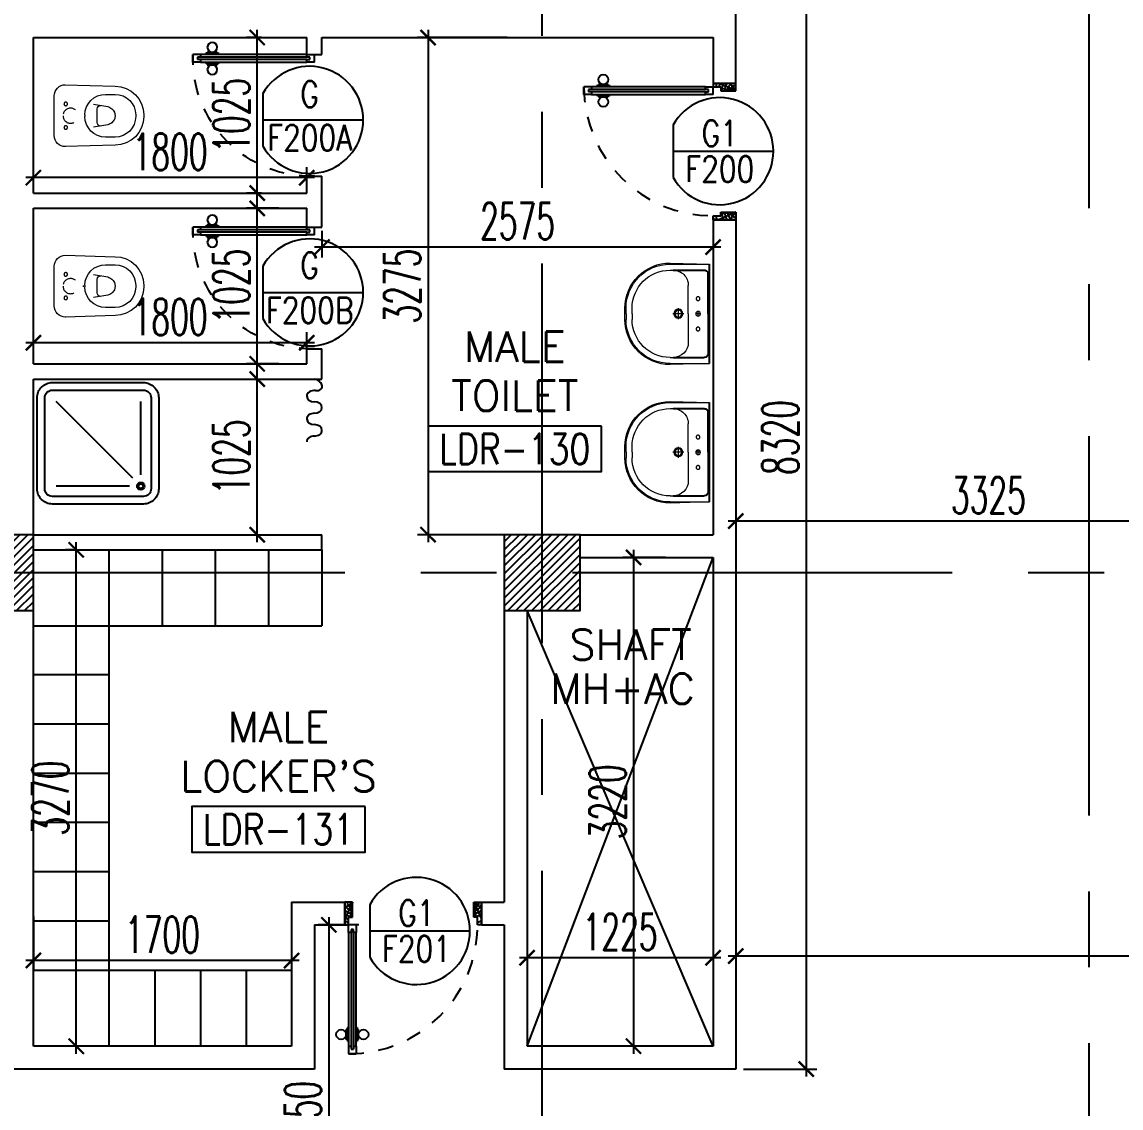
# Model space of a CAD drawing. Extents: x 275967.8 to 276060, y 57291.9 to 57371.4.
# Drawn here: x 275992.91 to 276000.15, y 57316.84 to 57323.99 of the extents above; entities that cross this region are included whole.
import ezdxf
from ezdxf.enums import TextEntityAlignment as Align

# ---------------------------------------------------------------- set-up
doc = ezdxf.new("R2010")
doc.units = 0
doc.header["$MEASUREMENT"] = 0
doc.header["$PDMODE"] = 34
for name, pattern in [('CENTERX2', [4, 2.5, -0.5, 0.5, -0.5]), ('DASHED', [0.75, 0.5, -0.25]), ('HIDDEN', [0.375, 0.25, -0.125]), ('HIDDEN2', [0.1875, 0.125, -0.0625])]:
    doc.linetypes.add(name, pattern=pattern)
doc.layers.get('0').update_dxf_attribs({"linetype": 'CONTINUOUS'})
doc.layers.get('DEFPOINTS').update_dxf_attribs({"linetype": 'CONTINUOUS'})
for name, color, linetype in [('A-TILES', 11, 'CONTINUOUS'), ('AXES', 11, 'CENTERX2'), ('COL', 5, 'CONTINUOUS'), ('CURT', 7, 'CONTINUOUS'), ('DIM', 4, 'CONTINUOUS'), ('DOOR', 7, 'CONTINUOUS'), ('DOOR-CR', 2, 'CONTINUOUS'), ('DOOR-NO', 3, 'CONTINUOUS'), ('FIX', 3, 'CONTINUOUS'), ('HAT', 8, 'CONTINUOUS'), ('Locker', 11, 'CONTINUOUS'), ('RM-BOX', 4, 'CONTINUOUS'), ('RM-NAME', 2, 'CONTINUOUS'), ('RM-NO', 2, 'CONTINUOUS'), ('SHAFT', 3, 'CONTINUOUS'), ('WALL', 2, 'CONTINUOUS')]:
    doc.layers.add(name, color=color, linetype=linetype)
doc.styles.add('ROMANS', font='ROMANS.shx', dxfattribs={"width": 0.6})
doc.dimstyles.new('STANDARD in', dxfattribs={"dimtxt": 0.24, "dimasz": 0.1, "dimexe": 0.07, "dimexo": 0.05, "dimgap": 0.05, "dimtad": 1, "dimdec": 0, "dimlfac": 1000, "dimzin": 0, "dimdsep": 46, "dimtxsty": 'ROMANS', "dimblk": 'ARCHTICK', "dimcen": 0.05, "dimdle": 0.05, "dimclrd": 4, "dimclre": 4, "dimclrt": 2, "dimadec": 0, "dimazin": 0, "dimtfac": 1, "dimtdec": 0, "dimtmove": 2, "dimatfit": 3, "dimfxl": 0, "dimtolj": 1, "dimtzin": 0, "dimarcsym": 0})

# ---------------------------------------------------------------- blocks, each defined once
blk = doc.blocks.new('RM1')
at = {"layer": 'RM-BOX'}
blk.add_lwpolyline([(569.9, -200), (-569.9, -200), (-569.9, -500), (569.9, -500)], close=True, dxfattribs=at)
at = {"layer": 'RM-NAME', "style": 'ROMANS'}
for tag, p in [('ROOMNAME1', (0, 323.8)), ('ROOMNAME2', (0, 0))]:
    blk.add_attdef(tag, text='', height=200, dxfattribs=at).set_placement(p, align=Align.MIDDLE)
at = {"layer": 'RM-NO', "style": 'ROMANS', "width": 0.8}
blk.add_attdef('ROOMNO', text='', height=200, dxfattribs=at).set_placement((0, -350), align=Align.MIDDLE)
blk = doc.blocks.new('*X78')
at = {"color": 0}
for p, q in [((42139.2, 139879.1), (42609.9, 140349.7)), ((42139.2, 139932.1), (42556.9, 140349.7)), ((42139.2, 139985.1), (42503.8, 140349.7)), ((42139.2, 140038.2), (42450.8, 140349.7)), ((42139.2, 140091.2), (42397.8, 140349.7)), ((42139.2, 140144.2), (42344.7, 140349.7)), ((42139.2, 140197.3), (42291.7, 140349.7)), ((42139.2, 140250.3), (42238.7, 140349.7)), ((42139.2, 140303.3), (42185.6, 140349.7)), ((42162.9, 139849.7), (42639.2, 140326)), ((42216, 139849.7), (42639.2, 140273)), ((42269, 139849.7), (42639.2, 140220)), ((42322, 139849.7), (42639.2, 140166.9)), ((42375.1, 139849.7), (42639.2, 140113.9)), ((42428.1, 139849.7), (42639.2, 140060.9)), ((42481.1, 139849.7), (42639.2, 140007.8)), ((42534.2, 139849.7), (42639.2, 139954.8)), ((42587.2, 139849.7), (42639.2, 139901.8))]:
    blk.add_line(p, q, dxfattribs=at)
blk = doc.blocks.new('*X77')
at = {"color": 0}
for p, q in [((38539.2, 139885.3), (39003.7, 140349.7)), ((38539.2, 139938.3), (38950.6, 140349.7)), ((38539.2, 139991.4), (38897.6, 140349.7)), ((38539.2, 140044.4), (38844.6, 140349.7)), ((38539.2, 140097.4), (38791.5, 140349.7)), ((38539.2, 140150.5), (38738.5, 140349.7)), ((38539.2, 140203.5), (38685.5, 140349.7)), ((38539.2, 140256.5), (38632.4, 140349.7)), ((38539.2, 140309.6), (38579.4, 140349.7)), ((38556.7, 139849.7), (39039.2, 140332.3)), ((38609.7, 139849.7), (39039.2, 140279.2)), ((38662.8, 139849.7), (39039.2, 140226.2)), ((38715.8, 139849.7), (39039.2, 140173.2)), ((38768.8, 139849.7), (39039.2, 140120.1)), ((38821.9, 139849.7), (39039.2, 140067.1)), ((38874.9, 139849.7), (39039.2, 140014.1)), ((38927.9, 139849.7), (39039.2, 139961)), ((38981, 139849.7), (39039.2, 139908)), ((39034, 139849.7), (39039.2, 139855))]:
    blk.add_line(p, q, dxfattribs=at)
blk = doc.blocks.new('COL50')
at = {"layer": 'COL'}
blk.add_lwpolyline([(-250, 250), (-250, -250), (250, -250), (250, 250)], close=True, dxfattribs=at)
blk = doc.blocks.new('DD1')
at = {"layer": 'DOOR-CR'}
blk.add_line((-307.6, 0), (352.8, 0), dxfattribs=at)
blk.add_lwpolyline([(-307.6, -172.9, 3.820224), (-307.6, 172.9)], format="xyb", close=True, dxfattribs=at)
at = {"layer": 'DOOR-NO', "color": 255, "style": 'ROMANS', "width": 0.8}
for tag, p in [('G', (0, 183.5)), ('000', (0, -141.4))]:
    blk.add_attdef(tag, text='', height=204, dxfattribs=at).set_placement(p, align=Align.MIDDLE)
blk = doc.blocks.new('A$C5C5B3FF0')
at = {"layer": 'CURT'}
for centre, major_axis, start_param, end_param in [((25, 356.2), (-79.1, 0), 3.926991, 4.390638), ((62.9, 365.7), (-39.1, 0), 1.419382, 3.463343), ((25, 356.2), (79.1, 0), 0.321751, 0.785398), ((49.5, 300), (49.5, 0), 1.419382, 3.141593), ((50, 300), (50, 0), 3.141593, 4.712389), ((50, 225), (-50, 0), 3.141593, 4.712389), ((50, 225), (50, 0), 4.712389, 6.283185), ((50, 150), (50, 0), 1.570796, 3.141593), ((50, 150), (50, 0), 3.141593, 4.712389), ((50, 75), (50, 0), 0, 1.570796), ((50, 75), (-50, 0), 1.570796, 3.141593), ((50, 0), (50, 0), 1.570796, 3.141593)]:
    blk.add_ellipse(centre, major_axis=major_axis, ratio=0.75, start_param=start_param, end_param=end_param, dxfattribs=at)
blk = doc.blocks.new('DOOR90')
at = {"layer": 'DOOR', "color": 0, "linetype": 'ByBlock'}
for p, q in [((-150, 0), (-150, -25)), ((-150, 0), (0, 0)), ((0, -50), (0, 0)), ((-1000, -25), (-1000, -75)), ((-1000, -75), (-1000, -25)), ((-950, -25), (-1000, -25)), ((-970, -42), (-970, -58)), ((-950, -42), (-970, -42)), ((-950, -58), (-970, -58)), ((-950, -25), (-950, -42)), ((-950, -58), (-950, -75)), ((-917.6, -25), (-917.6, -17.8)), ((-827.6, -17.8), (-917.6, -17.8)), ((-905, -17.8), (-905, -8.8)), ((-905, -8.8), (-840.2, -8.8)), ((-905, -17.8), (-840.2, -17.8)), ((-840.2, -17.8), (-840.2, -8.8)), ((-827.6, -25), (-827.6, -17.8)), ((-200, -42), (-200, -25)), ((-200, -25), (-150, -25)), ((-180, -42), (-200, -42)), ((-200, -75), (-200, -58)), ((-200, -58), (-180, -58)), ((-180, -58), (-180, -42)), ((-150, -75), (-150, -25)), ((-150, -25), (-100, -25)), ((-100, -25), (-100, -50)), ((-100, -50), (0, -50)), ((-950, -75), (-1000, -75)), ((-917.6, -75), (-917.6, -82.2)), ((-827.6, -82.2), (-917.6, -82.2)), ((-905, -82.2), (-905, -91.2)), ((-905, -82.2), (-840.2, -82.2)), ((-905, -91.2), (-840.2, -91.2)), ((-840.2, -82.2), (-840.2, -91.2)), ((-827.6, -75), (-827.6, -82.2)), ((-150, -75), (-200, -75)), ((-100, -850), (0, -850)), ((-100, -875), (-100, -850)), ((0, -850), (0, -900)), ((-150, -900), (-150, -875)), ((-150, -875), (-100, -875)), ((0, -900), (-150, -900)), ((-150, -900), (0, -900))]:
    blk.add_line(p, q, dxfattribs=at)
at = {"layer": 'DOOR', "color": 9, "linetype": 'ByBlock'}
for p, q in [((0, -50), (-113.7, 0)), ((0, -50), (-40.1, 0)), ((0, -50), (-100, -36.6)), ((0, -850), (-113.7, -900)), ((0, -850), (-100, -863.4)), ((0, -850), (-40.1, -900))]:
    blk.add_line(p, q, dxfattribs=at)
at = {"layer": 'DOOR', "linetype": 'ByBlock'}
for p, q in [((-200, -25), (-950, -25)), ((-200, -42), (-950, -42)), ((-200, -58), (-950, -58)), ((-950, -75), (-200, -75))]:
    blk.add_line(p, q, dxfattribs=at)
at = {"layer": 'DOOR', "color": 0, "linetype": 'ByBlock'}
for centre in [(-872.6, 23.5), (-872.6, -123.5)]:
    blk.add_circle(centre, 32.4, dxfattribs=at)
at = {"layer": 'DOOR', "color": 9, "linetype": 'ByBlock'}
for centre, radius, start, end in [((0, -50), 154.4, 161.10529, 166.28577), ((0, -50), 134.4, 158.15985, 169.28002), ((0, -50), 94.4, 148.01819, 180), ((0, -50), 74.4, 137.77643, 180), ((0, -50), 114.4, 154.08384, 167.37743), ((0, -50), 54.4, 113.20738, 180), ((0, -50), 34.4, 90, 180), ((0, -50), 14.4, 90, 180), ((0, -850), 94.4, 180, 211.98181), ((0, -850), 74.4, 180, 222.22357), ((0, -850), 54.4, 180, 246.79262), ((0, -850), 34.4, 180, 270), ((0, -850), 14.4, 180, 270), ((0, -850), 154.4, 193.71423, 198.89471), ((0, -850), 134.4, 190.71998, 201.84015)]:
    blk.add_arc(centre, radius, start, end, dxfattribs=at)
at = {"layer": 'DOOR', "linetype": 'HIDDEN', "ltscale": 0.5}
blk.add_arc((-150, -25), 850, 180, 270, dxfattribs=at)
blk = doc.blocks.new('A$C012D15BF')
at = {"layer": 'DOOR', "color": 0, "linetype": 'ByBlock'}
for p, q in [((0, 750.4), (0, 800.4)), ((50, 800.4), (0, 800.4)), ((50, 783.4), (50, 800.4)), ((627.6, 800.4), (627.6, 807.6)), ((627.6, 807.6), (717.6, 807.6)), ((640.2, 807.6), (640.2, 816.6)), ((705, 816.6), (640.2, 816.6)), ((705, 807.6), (640.2, 807.6)), ((705, 807.6), (705, 816.6)), ((717.6, 800.4), (717.6, 807.6)), ((750, 800.4), (750, 783.4)), ((750, 800.4), (800, 800.4)), ((800, 800.4), (800, 750.4)), ((800, 750.4), (800, 800.4)), ((0, 750.4), (50, 750.4)), ((30, 767.4), (30, 783.4)), ((30, 783.4), (50, 783.4)), ((50, 767.4), (30, 767.4)), ((50, 750.4), (50, 767.4)), ((627.6, 750.4), (627.6, 743.2)), ((627.6, 743.2), (717.6, 743.2)), ((640.2, 743.2), (640.2, 734.2)), ((705, 743.2), (640.2, 743.2)), ((705, 734.2), (640.2, 734.2)), ((705, 743.2), (705, 734.2)), ((717.6, 750.4), (717.6, 743.2)), ((750, 783.4), (770, 783.4)), ((750, 767.4), (750, 750.4)), ((750, 767.4), (770, 767.4)), ((750, 750.4), (800, 750.4)), ((770, 783.4), (770, 767.4))]:
    blk.add_line(p, q, dxfattribs=at)
at = {"layer": 'DOOR', "linetype": 'ByBlock'}
for p, q in [((50, 800.4), (750, 800.4)), ((50, 783.4), (750, 783.4)), ((50, 767.4), (750, 767.4)), ((750, 750.4), (50, 750.4))]:
    blk.add_line(p, q, dxfattribs=at)
at = {"layer": 'DOOR', "color": 0, "linetype": 'ByBlock'}
for centre in [(672.6, 848.9), (672.6, 701.9)]:
    blk.add_circle(centre, 32.4, dxfattribs=at)
at = {"layer": 'DOOR', "linetype": 'HIDDEN', "ltscale": 0.5}
blk.add_arc((25, 775.4), 775.4, 268.15239, 1.84761, dxfattribs=at)
blk = doc.blocks.new('LAV-003')
at = {"layer": 'FIX', "linetype": 'Continuous', "lineweight": 20}
for p, q in [((-327.5, -285), (-327.5, -25)), ((327.5, -285), (327.5, -25)), ((0, -165), (-187.5, -165)), ((0, -165), (187.5, -165)), ((-287.5, -285), (-287.5, -265)), ((287.5, -285), (287.5, -265)), ((0, -535), (-37.5, -535)), ((0, -575), (-37.5, -575)), ((0, -535), (37.5, -535)), ((0, -575), (37.5, -575))]:
    blk.add_line(p, q, dxfattribs=at)
at = {"layer": 'FIX', "linetype": 'ByBlock'}
blk.add_line((-327.5, -25), (327.5, -25), dxfattribs=at)
at = {"layer": 'FIX', "linetype": 'ByBlock', "ltscale": 0.3}
for p, q in [((-287.5, -265), (-287.5, -60)), ((0, -35), (-262.5, -35)), ((0, -35), (262.5, -35)), ((287.5, -265), (287.5, -60))]:
    blk.add_line(p, q, dxfattribs=at)
at = {"layer": 'FIX', "lineweight": 20}
for p, q in [((-15.6, -100.9), (15.5, -100.9)), ((0, -85.4), (0, -116.5))]:
    blk.add_line(p, q, dxfattribs=at)
at = {"layer": 'FIX', "linetype": 'DASHED', "lineweight": 20, "ltscale": 0.04}
for p, q in [((0, -193.9), (0, -266.1)), ((-35.7, -230.5), (36.6, -230.5))]:
    blk.add_line(p, q, dxfattribs=at)
at = {"layer": 'FIX', "linetype": 'Continuous', "lineweight": 20}
blk.add_lwpolyline([(294.8, -25), (0, -25), (-327.5, -25), (-334.5, -285, 0.414214), (-37.5, -582), (0, -582), (37.5, -582, 0.414214), (334.5, -285), (327.5, -25), (0, -25)], format="xyb", dxfattribs=at)
at = {"layer": 'FIX', "linetype": 'HIDDEN', "lineweight": 20, "ltscale": 0.05}
for centre in [(-100, -100.9), (100, -100.9)]:
    blk.add_circle(centre, 12.4, dxfattribs=at)
at = {"layer": 'FIX', "lineweight": 20}
for centre, radius in [((0, -100.9), 15.5), ((0.5, -230), 29.5), ((0.5, -230), 22.5)]:
    blk.add_circle(centre, radius, dxfattribs=at)
at = {"layer": 'FIX', "linetype": 'ByBlock', "ltscale": 0.3}
for centre, start, end in [((-262.5, -60), 90, 180), ((262.5, -60), 0, 90)]:
    blk.add_arc(centre, 25, start, end, dxfattribs=at)
at = {"layer": 'FIX', "linetype": 'Continuous', "lineweight": 20}
for centre, radius, start, end in [((-187.5, -265), 100, 90, 180), ((187.5, -265), 100, 0, 90), ((-37.5, -285), 290, 180, 270), ((-37.5, -285), 250, 180, 270), ((37.5, -285), 250, 270, 0), ((37.5, -285), 290, 270, 0)]:
    blk.add_arc(centre, radius, start, end, dxfattribs=at)
blk = doc.blocks.new('WC1')
at = {"layer": 'FIX', "lineweight": 20}
for p, q in [((-210, 203.8), (-538, 193.8)), ((-475, 140.8), (-538, 140.8)), ((-394.8, 75.7), (-490.4, 60.1)), ((-727, 4.8), (-727, -4.8)), ((-674, 4.8), (-674, -4.8)), ((-533.7, 24.2), (-539.5, 0)), ((-539.5, 0), (-533.7, -24.2)), ((-339, 4.8), (-339, -4.8)), ((-490.4, -60.1), (-394.8, -75.7)), ((-538, -140.8), (-475, -140.8)), ((-538, -193.8), (-210, -203.8))]:
    blk.add_line(p, q, dxfattribs=at)
at = {"layer": 'FIX', "linetype": 'Continuous', "lineweight": 20}
blk.add_line((-420.1, -47.3), (-420.4, 44.6), dxfattribs=at)
at = {"layer": 'FIX', "lineweight": 20}
blk.add_lwpolyline([(-213.2, -203.8), (-210, -203.8, 0.414214), (-137, -130.8), (-137, 0), (-137, 130.8, 0.414214), (-210, 203.8)], format="xyb", dxfattribs=at)
at = {"layer": 'FIX', "linetype": 'HIDDEN', "lineweight": 20, "ltscale": 0.05}
for centre in [(-213.2, 77.5), (-213.2, -77.5)]:
    blk.add_circle(centre, 11.6, dxfattribs=at)
at = {"layer": 'FIX', "linetype": 'HIDDEN2', "lineweight": 20, "ltscale": 0.3}
blk.add_circle((-245, 0), 49.8, dxfattribs=at)
at = {"layer": 'FIX', "lineweight": 20}
for centre, radius, start, end in [((-538, 4.8), 189, 90, 180), ((-538, 4.8), 136, 90, 180), ((-475, 4.8), 136, 360, 90), ((-473, -6.9), 68.2, 128.92417, 152.84682), ((-464.4, -17.6), 82, 108.49595, 128.92417), ((-538, -4.8), 189, 180, 270), ((-538, -4.8), 136, 180, 270), ((-473, 6.9), 68.2, 207.15318, 231.07583), ((-464.4, 17.6), 82, 231.07583, 251.50405), ((-475, -4.8), 136, 270, 0)]:
    blk.add_arc(centre, radius, start, end, dxfattribs=at)
at = {"layer": 'FIX', "linetype": 'Continuous', "lineweight": 20}
for centre, start, end in [((-442.7, 45.5), 357.66621, 91.61215), ((-442.4, -45.6), 268.38785, 2.33379)]:
    blk.add_arc(centre, 22.3, start, end, dxfattribs=at)
blk = doc.blocks.new('SHR1')
at = {"layer": 'FIX'}
for p, q in [((-195.7, 195.7), (-700, 700)), ((-142.7, 217.7), (-142.7, 700)), ((-217.7, 142.7), (-700, 142.7))]:
    blk.add_line(p, q, dxfattribs=at)
for points in [[(-825, 125), (-825, 725, -0.414214), (-725, 825), (-125, 825, -0.414214), (-25, 725), (-25, 125, -0.414214), (-125, 25), (-725, 25, -0.414214)], [(-775, 125), (-775, 725, -0.414214), (-725, 775), (-125, 775, -0.414214), (-75, 725), (-75, 125, -0.414214), (-125, 75), (-725, 75, -0.414214)]]:
    blk.add_lwpolyline(points, format="xyb", close=True, dxfattribs=at)
for radius in [25, 15]:
    blk.add_circle((-142.7, 142.7), radius, dxfattribs=at)
blk = doc.blocks.new('_ARCHTICK')
at = {"color": 0, "linetype": 'ByBlock', "const_width": 0.15}
blk.add_lwpolyline([(-0.5, -0.5), (0.5, 0.5)], dxfattribs=at)
blk = doc.blocks.new('*D303')
at = {"layer": 'DEFPOINTS', "color": 0, "linetype": 'ByBlock', "ltscale": 0.3}
for p in [(275992.9855, 57318.147), (275994.6855, 57317.9176), (275992.9855, 57317.8076)]:
    blk.add_point(p, dxfattribs=at)
at = {"layer": 'DIM', "color": 4, "linetype": 'ByBlock', "lineweight": -2, "ltscale": 0.3}
for p, q in [((275992.9855, 57318.097), (275992.9855, 57317.7376)), ((275994.6855, 57317.8676), (275994.6855, 57317.7376)), ((275994.7355, 57317.8076), (275992.9355, 57317.8076))]:
    blk.add_line(p, q, dxfattribs=at)
at = {"layer": 'DIM', "color": 4, "linetype": 'ByBlock', "lineweight": -2, "ltscale": 0.3, "xscale": 0.1, "yscale": 0.1, "zscale": 0.1, "rotation": 180}
blk.add_blockref('_ARCHTICK', (275992.9855, 57317.8076), dxfattribs=at)
at = {"layer": 'DIM', "color": 4, "linetype": 'ByBlock', "lineweight": -2, "ltscale": 0.3, "xscale": 0.1, "yscale": 0.1, "zscale": 0.1}
blk.add_blockref('_ARCHTICK', (275994.6855, 57317.8076), dxfattribs=at)
at = {"layer": 'DIM', "color": 2, "linetype": 'ByBlock', "ltscale": 0.3, "insert": (275993.8355, 57317.9776), "char_height": 0.24, "attachment_point": 5, "style": 'ROMANS'}
blk.add_mtext('\\A1;1700', dxfattribs=at)
blk = doc.blocks.new('*D302')
at = {"layer": 'DEFPOINTS', "color": 0, "linetype": 'ByBlock', "ltscale": 0.3}
for p in [(275993.2678, 57320.5129), (275993.2953, 57320.5129), (275993.2953, 57317.2429)]:
    blk.add_point(p, dxfattribs=at)
at = {"layer": 'DIM', "color": 4, "linetype": 'ByBlock', "lineweight": -2, "ltscale": 0.3}
for p, q in [((275993.2678, 57317.1929), (275993.2678, 57320.5629)), ((275993.2453, 57320.5129), (275993.1978, 57320.5129)), ((275993.2453, 57317.2429), (275993.1978, 57317.2429))]:
    blk.add_line(p, q, dxfattribs=at)
at = {"layer": 'DIM', "color": 4, "linetype": 'ByBlock', "lineweight": -2, "ltscale": 0.3, "xscale": 0.1, "yscale": 0.1, "zscale": 0.1}
for p, rotation in [((275993.2678, 57320.5129), 90), ((275993.2678, 57317.2429), 270)]:
    blk.add_blockref('_ARCHTICK', p, dxfattribs=dict(at, rotation=rotation))
at = {"layer": 'DIM', "color": 2, "linetype": 'ByBlock', "ltscale": 0.3, "insert": (275993.0978, 57318.8779), "char_height": 0.24, "attachment_point": 5, "rotation": 90, "style": 'ROMANS'}
blk.add_mtext('\\A1;3270', dxfattribs=at)
blk = doc.blocks.new('*D301')
at = {"layer": 'DEFPOINTS', "color": 0, "linetype": 'ByBlock', "ltscale": 0.3}
for p in [(275994.328, 57321.6379), (275994.4593, 57321.6379), (275994.328, 57320.6129)]:
    blk.add_point(p, dxfattribs=at)
at = {"layer": 'DIM', "color": 4, "linetype": 'ByBlock', "lineweight": -2, "ltscale": 0.3}
for p, q in [((275994.4593, 57320.5629), (275994.4593, 57321.6879)), ((275994.378, 57321.6379), (275994.5293, 57321.6379)), ((275994.378, 57320.6129), (275994.5293, 57320.6129))]:
    blk.add_line(p, q, dxfattribs=at)
at = {"layer": 'DIM', "color": 4, "linetype": 'ByBlock', "lineweight": -2, "ltscale": 0.3, "xscale": 0.1, "yscale": 0.1, "zscale": 0.1}
for p, rotation in [((275994.4593, 57321.6379), 90), ((275994.4593, 57320.6129), 270)]:
    blk.add_blockref('_ARCHTICK', p, dxfattribs=dict(at, rotation=rotation))
at = {"layer": 'DIM', "color": 2, "linetype": 'ByBlock', "ltscale": 0.3, "insert": (275994.2893, 57321.1254), "char_height": 0.24, "attachment_point": 5, "rotation": 90, "style": 'ROMANS'}
blk.add_mtext('\\A1;1025', dxfattribs=at)
blk = doc.blocks.new('*D300')
at = {"layer": 'DEFPOINTS', "color": 0, "linetype": 'ByBlock', "ltscale": 0.3}
for p in [(275994.4593, 57322.7629), (275994.6521, 57322.7629), (275994.6521, 57321.7379)]:
    blk.add_point(p, dxfattribs=at)
at = {"layer": 'DIM', "color": 4, "linetype": 'ByBlock', "lineweight": -2, "ltscale": 0.3}
for p, q in [((275994.4593, 57321.6879), (275994.4593, 57322.8129)), ((275994.6021, 57322.7629), (275994.3893, 57322.7629)), ((275994.6021, 57321.7379), (275994.3893, 57321.7379))]:
    blk.add_line(p, q, dxfattribs=at)
at = {"layer": 'DIM', "color": 4, "linetype": 'ByBlock', "lineweight": -2, "ltscale": 0.3, "xscale": 0.1, "yscale": 0.1, "zscale": 0.1}
for p, rotation in [((275994.4593, 57322.7629), 90), ((275994.4593, 57321.7379), 270)]:
    blk.add_blockref('_ARCHTICK', p, dxfattribs=dict(at, rotation=rotation))
at = {"layer": 'DIM', "color": 2, "linetype": 'ByBlock', "ltscale": 0.3, "insert": (275994.2893, 57322.2504), "char_height": 0.24, "attachment_point": 5, "rotation": 90, "style": 'ROMANS'}
blk.add_mtext('\\A1;1025', dxfattribs=at)
blk = doc.blocks.new('*D299')
at = {"layer": 'DEFPOINTS', "color": 0, "linetype": 'ByBlock', "ltscale": 0.3}
for p in [(275994.4593, 57323.8879), (275994.5376, 57323.8879), (275994.5376, 57322.8629)]:
    blk.add_point(p, dxfattribs=at)
at = {"layer": 'DIM', "color": 4, "linetype": 'ByBlock', "lineweight": -2, "ltscale": 0.3}
for p, q in [((275994.4593, 57322.8129), (275994.4593, 57323.9379)), ((275994.4876, 57323.8879), (275994.3893, 57323.8879)), ((275994.4876, 57322.8629), (275994.3893, 57322.8629))]:
    blk.add_line(p, q, dxfattribs=at)
at = {"layer": 'DIM', "color": 4, "linetype": 'ByBlock', "lineweight": -2, "ltscale": 0.3, "xscale": 0.1, "yscale": 0.1, "zscale": 0.1}
for p, rotation in [((275994.4593, 57323.8879), 90), ((275994.4593, 57322.8629), 270)]:
    blk.add_blockref('_ARCHTICK', p, dxfattribs=dict(at, rotation=rotation))
at = {"layer": 'DIM', "color": 2, "linetype": 'ByBlock', "ltscale": 0.3, "insert": (275994.2893, 57323.3754), "char_height": 0.24, "attachment_point": 5, "rotation": 90, "style": 'ROMANS'}
blk.add_mtext('\\A1;1025', dxfattribs=at)
blk = doc.blocks.new('*D298')
at = {"layer": 'DEFPOINTS', "color": 0, "linetype": 'ByBlock', "ltscale": 0.3}
for p in [(275992.9855, 57321.8775), (275992.9855, 57321.7379), (275994.7855, 57321.7379)]:
    blk.add_point(p, dxfattribs=at)
at = {"layer": 'DIM', "color": 4, "linetype": 'ByBlock', "lineweight": -2, "ltscale": 0.3}
for p, q in [((275992.9855, 57321.7879), (275992.9855, 57321.9475)), ((275994.7855, 57321.7879), (275994.7855, 57321.9475)), ((275994.8355, 57321.8775), (275992.9355, 57321.8775))]:
    blk.add_line(p, q, dxfattribs=at)
at = {"layer": 'DIM', "color": 4, "linetype": 'ByBlock', "lineweight": -2, "ltscale": 0.3, "xscale": 0.1, "yscale": 0.1, "zscale": 0.1, "rotation": 180}
blk.add_blockref('_ARCHTICK', (275992.9855, 57321.8775), dxfattribs=at)
at = {"layer": 'DIM', "color": 4, "linetype": 'ByBlock', "lineweight": -2, "ltscale": 0.3, "xscale": 0.1, "yscale": 0.1, "zscale": 0.1}
blk.add_blockref('_ARCHTICK', (275994.7855, 57321.8775), dxfattribs=at)
at = {"layer": 'DIM', "color": 2, "linetype": 'ByBlock', "ltscale": 0.3, "insert": (275993.8855, 57322.0475), "char_height": 0.24, "attachment_point": 5, "style": 'ROMANS'}
blk.add_mtext('\\A1;1800', dxfattribs=at)
blk = doc.blocks.new('*D297')
at = {"layer": 'DEFPOINTS', "color": 0, "linetype": 'ByBlock', "ltscale": 0.3}
for p in [(275992.9855, 57322.965), (275992.9855, 57322.8629), (275994.7855, 57322.8629)]:
    blk.add_point(p, dxfattribs=at)
at = {"layer": 'DIM', "color": 4, "linetype": 'ByBlock', "lineweight": -2, "ltscale": 0.3}
for p, q in [((275992.9855, 57322.9129), (275992.9855, 57323.035)), ((275994.7855, 57322.9129), (275994.7855, 57323.035)), ((275994.8355, 57322.965), (275992.9355, 57322.965))]:
    blk.add_line(p, q, dxfattribs=at)
at = {"layer": 'DIM', "color": 4, "linetype": 'ByBlock', "lineweight": -2, "ltscale": 0.3, "xscale": 0.1, "yscale": 0.1, "zscale": 0.1, "rotation": 180}
blk.add_blockref('_ARCHTICK', (275992.9855, 57322.965), dxfattribs=at)
at = {"layer": 'DIM', "color": 4, "linetype": 'ByBlock', "lineweight": -2, "ltscale": 0.3, "xscale": 0.1, "yscale": 0.1, "zscale": 0.1}
blk.add_blockref('_ARCHTICK', (275994.7855, 57322.965), dxfattribs=at)
at = {"layer": 'DIM', "color": 2, "linetype": 'ByBlock', "ltscale": 0.3, "insert": (275993.8855, 57323.135), "char_height": 0.24, "attachment_point": 5, "style": 'ROMANS'}
blk.add_mtext('\\A1;1800', dxfattribs=at)
blk = doc.blocks.new('*D296')
at = {"layer": 'DEFPOINTS', "color": 0, "linetype": 'ByBlock', "ltscale": 0.3}
for p in [(275996.1545, 57323.8879), (275995.5841, 57320.6129), (275996.5694, 57320.6129)]:
    blk.add_point(p, dxfattribs=at)
at = {"layer": 'DIM', "color": 4, "linetype": 'ByBlock', "lineweight": -2, "ltscale": 0.3}
for p, q in [((275995.5841, 57323.9379), (275995.5841, 57320.5629)), ((275996.1045, 57323.8879), (275995.5141, 57323.8879)), ((275996.5194, 57320.6129), (275995.5141, 57320.6129))]:
    blk.add_line(p, q, dxfattribs=at)
at = {"layer": 'DIM', "color": 4, "linetype": 'ByBlock', "lineweight": -2, "ltscale": 0.3, "xscale": 0.1, "yscale": 0.1, "zscale": 0.1}
for p, rotation in [((275995.5841, 57323.8879), 90), ((275995.5841, 57320.6129), 270)]:
    blk.add_blockref('_ARCHTICK', p, dxfattribs=dict(at, rotation=rotation))
at = {"layer": 'DIM', "color": 2, "linetype": 'ByBlock', "ltscale": 0.3, "insert": (275995.4141, 57322.2504), "char_height": 0.24, "attachment_point": 5, "rotation": 90, "style": 'ROMANS'}
blk.add_mtext('\\A1;3275', dxfattribs=at)
blk = doc.blocks.new('*D295')
at = {"layer": 'DEFPOINTS', "color": 0, "linetype": 'ByBlock', "ltscale": 0.3}
for p in [(275994.8855, 57322.6655), (275997.4605, 57322.7295), (275997.4605, 57322.5082)]:
    blk.add_point(p, dxfattribs=at)
at = {"layer": 'DIM', "color": 4, "linetype": 'ByBlock', "lineweight": -2, "ltscale": 0.3}
for p, q in [((275997.4605, 57322.6795), (275997.4605, 57322.4382)), ((275994.8855, 57322.6155), (275994.8855, 57322.4382)), ((275994.8355, 57322.5082), (275997.5105, 57322.5082))]:
    blk.add_line(p, q, dxfattribs=at)
at = {"layer": 'DIM', "color": 4, "linetype": 'ByBlock', "lineweight": -2, "ltscale": 0.3, "xscale": 0.1, "yscale": 0.1, "zscale": 0.1, "rotation": 180}
blk.add_blockref('_ARCHTICK', (275994.8855, 57322.5082), dxfattribs=at)
at = {"layer": 'DIM', "color": 4, "linetype": 'ByBlock', "lineweight": -2, "ltscale": 0.3, "xscale": 0.1, "yscale": 0.1, "zscale": 0.1}
blk.add_blockref('_ARCHTICK', (275997.4605, 57322.5082), dxfattribs=at)
at = {"layer": 'DIM', "color": 2, "linetype": 'ByBlock', "ltscale": 0.3, "insert": (275996.173, 57322.6782), "char_height": 0.24, "attachment_point": 5, "style": 'ROMANS'}
blk.add_mtext('\\A1;2575', dxfattribs=at)
blk = doc.blocks.new('*D294')
at = {"layer": 'DEFPOINTS', "color": 0, "linetype": 'ByBlock', "ltscale": 0.3}
for p in [(275997.198, 57320.4629), (275996.9368, 57317.2429), (275997.198, 57317.2429)]:
    blk.add_point(p, dxfattribs=at)
at = {"layer": 'DIM', "color": 4, "linetype": 'ByBlock', "lineweight": -2, "ltscale": 0.3}
for p, q in [((275996.9368, 57320.5129), (275996.9368, 57317.1929)), ((275997.148, 57320.4629), (275996.8668, 57320.4629)), ((275997.148, 57317.2429), (275996.8668, 57317.2429))]:
    blk.add_line(p, q, dxfattribs=at)
at = {"layer": 'DIM', "color": 4, "linetype": 'ByBlock', "lineweight": -2, "ltscale": 0.3, "xscale": 0.1, "yscale": 0.1, "zscale": 0.1}
for p, rotation in [((275996.9368, 57320.4629), 90), ((275996.9368, 57317.2429), 270)]:
    blk.add_blockref('_ARCHTICK', p, dxfattribs=dict(at, rotation=rotation))
at = {"layer": 'DIM', "color": 2, "linetype": 'ByBlock', "ltscale": 0.3, "insert": (275996.7668, 57318.8529), "char_height": 0.24, "attachment_point": 5, "rotation": 90, "style": 'ROMANS'}
blk.add_mtext('\\A1;3220', dxfattribs=at)
blk = doc.blocks.new('*D293')
at = {"layer": 'DEFPOINTS', "color": 0, "linetype": 'ByBlock', "ltscale": 0.3}
for p in [(275996.2355, 57317.9094), (275997.4605, 57317.9094), (275996.2355, 57317.8259)]:
    blk.add_point(p, dxfattribs=at)
at = {"layer": 'DIM', "color": 4, "linetype": 'ByBlock', "lineweight": -2, "ltscale": 0.3}
for p, q in [((275997.5105, 57317.8259), (275996.1855, 57317.8259)), ((275996.2355, 57317.8594), (275996.2355, 57317.7559)), ((275997.4605, 57317.8594), (275997.4605, 57317.7559))]:
    blk.add_line(p, q, dxfattribs=at)
at = {"layer": 'DIM', "color": 4, "linetype": 'ByBlock', "lineweight": -2, "ltscale": 0.3, "xscale": 0.1, "yscale": 0.1, "zscale": 0.1, "rotation": 180}
blk.add_blockref('_ARCHTICK', (275996.2355, 57317.8259), dxfattribs=at)
at = {"layer": 'DIM', "color": 4, "linetype": 'ByBlock', "lineweight": -2, "ltscale": 0.3, "xscale": 0.1, "yscale": 0.1, "zscale": 0.1}
blk.add_blockref('_ARCHTICK', (275997.4605, 57317.8259), dxfattribs=at)
at = {"layer": 'DIM', "color": 2, "linetype": 'ByBlock', "ltscale": 0.3, "insert": (275996.848, 57317.9959), "char_height": 0.24, "attachment_point": 5, "style": 'ROMANS'}
blk.add_mtext('\\A1;1225', dxfattribs=at)
blk = doc.blocks.new('*D289')
at = {"layer": 'DEFPOINTS', "color": 0, "linetype": 'ByBlock', "ltscale": 0.3}
for p in [(275997.9968, 57325.4129), (275997.6105, 57317.0929), (275998.0735, 57317.0929)]:
    blk.add_point(p, dxfattribs=at)
at = {"layer": 'DIM', "color": 4, "linetype": 'ByBlock', "lineweight": -2, "ltscale": 0.3}
for p, q in [((275998.0468, 57325.4129), (275998.1435, 57325.4129)), ((275998.0735, 57325.4629), (275998.0735, 57317.0429)), ((275997.6605, 57317.0929), (275998.1435, 57317.0929))]:
    blk.add_line(p, q, dxfattribs=at)
at = {"layer": 'DIM', "color": 4, "linetype": 'ByBlock', "lineweight": -2, "ltscale": 0.3, "xscale": 0.1, "yscale": 0.1, "zscale": 0.1}
for p, rotation in [((275998.0735, 57325.4129), 90), ((275998.0735, 57317.0929), 270)]:
    blk.add_blockref('_ARCHTICK', p, dxfattribs=dict(at, rotation=rotation))
at = {"layer": 'DIM', "color": 2, "linetype": 'ByBlock', "ltscale": 0.3, "insert": (275997.9035, 57321.2529), "char_height": 0.24, "attachment_point": 5, "rotation": 90, "style": 'ROMANS'}
blk.add_mtext('\\A1;8320', dxfattribs=at)
blk = doc.blocks.new('*D776')
at = {"layer": 'DEFPOINTS', "color": 0, "linetype": 'ByBlock', "ltscale": 0.3}
for p in [(275997.6105, 57318.3554), (276003.6355, 57318.2246), (275997.6105, 57317.837)]:
    blk.add_point(p, dxfattribs=at)
at = {"layer": 'DIM', "color": 4, "linetype": 'ByBlock', "lineweight": -2, "ltscale": 0.3}
for p, q in [((275997.6105, 57318.3054), (275997.6105, 57317.767)), ((276003.6355, 57318.1746), (276003.6355, 57317.767)), ((276003.6855, 57317.837), (275997.5605, 57317.837))]:
    blk.add_line(p, q, dxfattribs=at)
at = {"layer": 'DIM', "color": 4, "linetype": 'ByBlock', "lineweight": -2, "ltscale": 0.3, "xscale": 0.1, "yscale": 0.1, "zscale": 0.1, "rotation": 180}
blk.add_blockref('_ARCHTICK', (275997.6105, 57317.837), dxfattribs=at)
at = {"layer": 'DIM', "color": 4, "linetype": 'ByBlock', "lineweight": -2, "ltscale": 0.3, "xscale": 0.1, "yscale": 0.1, "zscale": 0.1}
blk.add_blockref('_ARCHTICK', (276003.6355, 57317.837), dxfattribs=at)
at = {"layer": 'DIM', "color": 2, "linetype": 'ByBlock', "ltscale": 0.3, "insert": (276000.623, 57318.007), "char_height": 0.24, "attachment_point": 5, "style": 'ROMANS'}
blk.add_mtext('\\A1;6025', dxfattribs=at)
blk = doc.blocks.new('*D777')
at = {"layer": 'DEFPOINTS', "color": 0, "linetype": 'ByBlock', "ltscale": 0.3}
for p in [(275997.6105, 57321.221), (276000.9355, 57321.1488), (275997.6105, 57320.7026)]:
    blk.add_point(p, dxfattribs=at)
at = {"layer": 'DIM', "color": 4, "linetype": 'ByBlock', "lineweight": -2, "ltscale": 0.3}
for p, q in [((275997.6105, 57321.171), (275997.6105, 57320.6326)), ((276000.9355, 57321.0988), (276000.9355, 57320.6326)), ((276000.9855, 57320.7026), (275997.5605, 57320.7026))]:
    blk.add_line(p, q, dxfattribs=at)
at = {"layer": 'DIM', "color": 4, "linetype": 'ByBlock', "lineweight": -2, "ltscale": 0.3, "xscale": 0.1, "yscale": 0.1, "zscale": 0.1, "rotation": 180}
blk.add_blockref('_ARCHTICK', (275997.6105, 57320.7026), dxfattribs=at)
at = {"layer": 'DIM', "color": 4, "linetype": 'ByBlock', "lineweight": -2, "ltscale": 0.3, "xscale": 0.1, "yscale": 0.1, "zscale": 0.1}
blk.add_blockref('_ARCHTICK', (276000.9355, 57320.7026), dxfattribs=at)
at = {"layer": 'DIM', "color": 2, "linetype": 'ByBlock', "ltscale": 0.3, "insert": (275999.273, 57320.8726), "char_height": 0.24, "attachment_point": 5, "style": 'ROMANS'}
blk.add_mtext('\\A1;3325', dxfattribs=at)
blk = doc.blocks.new('*D781')
at = {"layer": 'DEFPOINTS', "color": 0, "linetype": 'ByBlock', "ltscale": 0.3}
for p in [(275995.1784, 57318.0429), (275994.9303, 57315.4929), (275995.1784, 57315.4929)]:
    blk.add_point(p, dxfattribs=at)
at = {"layer": 'DIM', "color": 4, "linetype": 'ByBlock', "lineweight": -2, "ltscale": 0.3}
for p, q in [((275995.1284, 57318.0429), (275994.8603, 57318.0429)), ((275994.9303, 57318.0929), (275994.9303, 57315.4429)), ((275995.1284, 57315.4929), (275994.8603, 57315.4929))]:
    blk.add_line(p, q, dxfattribs=at)
at = {"layer": 'DIM', "color": 4, "linetype": 'ByBlock', "lineweight": -2, "ltscale": 0.3, "xscale": 0.1, "yscale": 0.1, "zscale": 0.1}
for p, rotation in [((275994.9303, 57318.0429), 90), ((275994.9303, 57315.4929), 270)]:
    blk.add_blockref('_ARCHTICK', p, dxfattribs=dict(at, rotation=rotation))
at = {"layer": 'DIM', "color": 2, "linetype": 'ByBlock', "ltscale": 0.3, "insert": (275994.7603, 57316.7679), "char_height": 0.24, "attachment_point": 5, "rotation": 90, "style": 'ROMANS'}
blk.add_mtext('\\A1;2550', dxfattribs=at)

msp = doc.modelspace()

# ---------------------------------------------------------------- linework, layer by layer
at = {"layer": 'AXES'}
for p, q in [((275996.3355, 57291.8986), (275996.3355, 57370.7113)), ((275999.9355, 57298.7629), (275999.9355, 57357.5829)), ((275968.5355, 57320.3629), (276036.5755, 57320.3629))]:
    msp.add_line(p, q, dxfattribs=at)
at = {"layer": 'COL'}
msp.add_lwpolyline([(275992.4855, 57320.6129), (275992.4855, 57320.1129), (275992.9855, 57320.1129), (275992.9855, 57320.6129)], close=True, dxfattribs=at)
at = {"layer": 'FIX', "lineweight": 20}
msp.add_line((275993.3125, 57322.2552), (275993.3125, 57322.2456), dxfattribs=at)
at = {"layer": 'Locker', "linetype": 'ByBlock'}
for p, q in [((275993.4855, 57317.2429), (275993.4855, 57320.5129)), ((275993.8355, 57320.0129), (275993.8355, 57320.5129)), ((275994.1855, 57320.0129), (275994.1855, 57320.5129)), ((275994.5355, 57320.0129), (275994.5355, 57320.5129)), ((275994.8855, 57320.5129), (275994.8855, 57320.0129)), ((275992.9855, 57320.0129), (275994.8855, 57320.0129)), ((275993.4855, 57319.6886), (275992.9855, 57319.6886)), ((275993.4855, 57319.3644), (275992.9855, 57319.3644)), ((275993.4855, 57319.0401), (275992.9855, 57319.0401)), ((275993.4855, 57318.7158), (275992.9855, 57318.7158)), ((275993.4855, 57318.3915), (275992.9855, 57318.3915)), ((275993.4855, 57318.0672), (275992.9855, 57318.0672)), ((275994.6855, 57317.7429), (275992.9855, 57317.7429)), ((275993.7855, 57317.7429), (275993.7855, 57317.2429)), ((275994.0855, 57317.7429), (275994.0855, 57317.2429)), ((275994.3855, 57317.7429), (275994.3855, 57317.2429))]:
    msp.add_line(p, q, dxfattribs=at)
at = {"layer": 'SHAFT'}
for p, q in [((275996.2355, 57317.2429), (275997.4605, 57320.4629)), ((275997.4605, 57317.2429), (275996.2355, 57320.1129))]:
    msp.add_line(p, q, dxfattribs=at)
at = {"layer": 'WALL', "linetype": 'ByBlock'}
for p, q in [((275997.6105, 57323.5879), (275997.6105, 57324.1379)), ((275992.9855, 57322.8629), (275992.9855, 57323.8879)), ((275992.9855, 57322.8629), (275992.9855, 57323.8879)), ((275994.7855, 57323.7754), (275994.7855, 57323.8879)), ((275994.8855, 57323.7754), (275994.8855, 57323.8879)), ((275994.7855, 57323.7754), (275994.8855, 57323.7754)), ((275994.7855, 57322.8629), (275994.7855, 57322.9754)), ((275994.7855, 57322.9754), (275994.8855, 57322.9754)), ((275994.8855, 57322.6379), (275994.8855, 57322.9754)), ((275992.9855, 57322.8629), (275994.7855, 57322.8629)), ((275992.9855, 57322.8629), (275994.7855, 57322.8629)), ((275992.9855, 57322.7629), (275994.7855, 57322.7629)), ((275992.9855, 57321.7379), (275992.9855, 57322.7629)), ((275992.9855, 57322.7629), (275994.7855, 57322.7629)), ((275992.9855, 57321.7379), (275992.9855, 57322.7629)), ((275994.7855, 57322.6379), (275994.7855, 57322.7629)), ((275994.7855, 57322.6379), (275994.8855, 57322.6379)), ((275994.7855, 57321.7379), (275994.7855, 57321.8379)), ((275994.7855, 57321.8379), (275994.8855, 57321.8379)), ((275994.8855, 57321.6379), (275994.8855, 57321.8379)), ((275992.9855, 57321.7379), (275994.7855, 57321.7379)), ((275992.9855, 57321.7379), (275994.7855, 57321.7379)), ((275992.9855, 57317.2429), (275992.9855, 57321.6379)), ((275992.9855, 57321.6379), (275994.8855, 57321.6379)), ((275992.9855, 57321.6379), (275994.8855, 57321.6379)), ((275992.9855, 57320.6129), (275992.9855, 57321.6379)), ((275992.9855, 57320.6129), (275994.8855, 57320.6129)), ((275992.9855, 57320.6129), (275994.8855, 57320.6129)), ((275994.8855, 57320.5129), (275994.8855, 57320.6129)), ((275994.8855, 57320.5129), (275994.8855, 57320.6129)), ((275992.9855, 57320.5129), (275994.8855, 57320.5129)), ((275992.9855, 57320.5129), (275994.8855, 57320.5129)), ((275992.9855, 57317.2429), (275992.9855, 57320.1129)), ((275994.6855, 57318.1929), (275995.0355, 57318.1929)), ((275995.9355, 57318.1929), (275996.0855, 57318.1929)), ((275994.8355, 57318.0429), (275995.0355, 57318.0429)), ((275995.9355, 57318.0429), (275996.0855, 57318.0429)), ((275994.6855, 57317.2429), (275992.9855, 57317.2429)), ((275994.8355, 57317.0929), (275989.3855, 57317.0929))]:
    msp.add_line(p, q, dxfattribs=at)
at = {"layer": 'WALL'}
for p, q in [((275992.9855, 57323.8879), (275994.7855, 57323.8879)), ((275994.8855, 57323.8879), (275997.4605, 57323.8879)), ((275997.4605, 57323.8879), (275997.4605, 57323.5879)), ((275997.4605, 57323.5879), (275997.6105, 57323.5879)), ((275997.4605, 57322.6879), (275997.4605, 57320.6129)), ((275997.4605, 57322.6879), (275997.6105, 57322.6879)), ((275997.6105, 57322.6879), (275997.6105, 57317.0929)), ((275996.5855, 57320.6129), (275997.4605, 57320.6129)), ((275996.5855, 57320.4629), (275997.4605, 57320.4629)), ((275997.4605, 57320.4629), (275997.4605, 57317.2429)), ((275996.0855, 57320.1129), (275996.0855, 57318.1929)), ((275996.2355, 57320.1129), (275996.2355, 57317.2429)), ((275994.6855, 57318.1929), (275994.6855, 57317.2429)), ((275995.0355, 57318.1929), (275995.0355, 57318.0429)), ((275995.9355, 57318.1929), (275995.9355, 57318.0429)), ((275994.8355, 57318.0429), (275994.8355, 57317.0929)), ((275996.0855, 57318.0429), (275996.0855, 57317.0929)), ((275997.4605, 57317.2429), (275996.2355, 57317.2429)), ((275997.6105, 57317.0929), (275996.0855, 57317.0929))]:
    msp.add_line(p, q, dxfattribs=at)
at = {"layer": 'WALL', "linetype": 'ByBlock', "ltscale": 0.3}
for points in [[(275992.4855, 57320.1129), (275992.9855, 57320.1129), (275992.9855, 57320.6129), (275992.4855, 57320.6129)], [(275996.0855, 57320.1129), (275996.5855, 57320.1129), (275996.5855, 57320.6129), (275996.0855, 57320.6129)]]:
    msp.add_lwpolyline(points, close=True, dxfattribs=at)

# ---------------------------------------------------------------- block references
at = {"layer": 'A-TILES', "linetype": 'ByBlock', "ltscale": 0.3, "xscale": -0.001, "yscale": 0.001, "zscale": 0.001, "rotation": 270.000000753722}
for p in [(275997.4625, 57322.0679), (275997.4625, 57321.1559)]:
    msp.add_blockref('LAV-003', p, dxfattribs=at)
at = {"layer": 'COL', "xscale": 0.001, "yscale": 0.001, "zscale": 0.001}
msp.add_blockref('COL50', (275996.3355, 57320.3629), dxfattribs=at)
at = {"layer": 'CURT', "linetype": 'ByBlock', "xscale": 0.001, "yscale": 0.001, "zscale": 0.001}
msp.add_blockref('A$C5C5B3FF0', (275994.7855, 57321.2254), dxfattribs=at)
at = {"layer": 'DOOR', "color": 0, "linetype": 'ByBlock', "yscale": 0.001, "zscale": 0.001}
for name, p, xscale in [('A$C012D15BF', (275994.8355, 57322.975), -0.001), ('DOOR90', (275997.6105, 57323.5879), 0.001), ('A$C012D15BF', (275994.8355, 57321.8375), -0.001)]:
    msp.add_blockref(name, p, dxfattribs=dict(at, xscale=xscale))
at = {"layer": 'DOOR', "color": 0, "linetype": 'ByBlock', "xscale": 0.001, "yscale": 0.001, "zscale": 0.001, "rotation": 90}
msp.add_blockref('DOOR90', (275995.0355, 57318.1929), dxfattribs=at)
at = {"layer": 'DOOR-NO'}
ref = msp.add_blockref('DD1', (275994.8043, 57323.3456), dxfattribs=dict(at, xscale=0.001, yscale=0.001, zscale=0.001))
ref.add_attrib('G', 'G', dxfattribs={"height": 0.17, "style": 'ROMANS', "width": 0.8}).set_placement((275994.8043, 57323.5147), align=Align.MIDDLE)
ref.add_attrib('000', 'F200A', dxfattribs={"height": 0.17, "style": 'ROMANS', "width": 0.8}).set_placement((275994.8043, 57323.2278), align=Align.MIDDLE)
ref = msp.add_blockref('DD1', (275997.5047, 57323.1394), dxfattribs=dict(at, xscale=0.001, yscale=0.001, zscale=0.001))
ref.add_attrib('G', 'G1', dxfattribs={"height": 0.17, "style": 'ROMANS', "width": 0.8}).set_placement((275997.5047, 57323.2574), align=Align.MIDDLE)
ref.add_attrib('000', 'F200', dxfattribs={"height": 0.17, "style": 'ROMANS', "width": 0.8}).set_placement((275997.5047, 57323.0216), align=Align.MIDDLE)
ref = msp.add_blockref('DD1', (275994.8043, 57322.2089), dxfattribs=dict(at, xscale=0.001, yscale=0.001, zscale=0.001))
ref.add_attrib('G', 'G', dxfattribs={"height": 0.17, "style": 'ROMANS', "width": 0.8}).set_placement((275994.8043, 57322.3872), align=Align.MIDDLE)
ref.add_attrib('000', 'F200B', dxfattribs={"height": 0.17, "style": 'ROMANS', "width": 0.8}).set_placement((275994.8043, 57322.0911), align=Align.MIDDLE)
ref = msp.add_blockref('DD1', (275995.5072, 57318.0025), dxfattribs=dict(at, xscale=0.001, yscale=0.001, zscale=0.001))
ref.add_attrib('G', 'G1', dxfattribs={"height": 0.17, "style": 'ROMANS', "width": 0.8}).set_placement((275995.5072, 57318.1204), align=Align.MIDDLE)
ref.add_attrib('000', 'F201', dxfattribs={"height": 0.17, "style": 'ROMANS', "width": 0.8}).set_placement((275995.5072, 57317.8846), align=Align.MIDDLE)
at = {"layer": 'FIX', "xscale": -0.001, "yscale": 0.001, "zscale": 0.001}
for p in [(275992.9855, 57323.373), (275992.9855, 57322.2504)]:
    msp.add_blockref('WC1', p, dxfattribs=at)
at = {"layer": 'HAT', "xscale": 0.001, "yscale": 0.001, "zscale": 0.001}
for name in ['*X77', '*X78']:
    msp.add_blockref(name, (275953.9463, 57180.2632), dxfattribs=at)
at = {"layer": 'RM-NAME', "xscale": 0.001, "yscale": 0.001, "zscale": 0.001}
for p, values in [((275996.1553, 57321.5283), {'ROOMNO': 'LDR-130', 'ROOMNAME2': 'TOILET', 'ROOMNAME1': 'MALE'}), ((275994.5995, 57319.022), {'ROOMNO': 'LDR-131', 'ROOMNAME2': "LOCKER'S", 'ROOMNAME1': 'MALE'})]:
    msp.add_blockref('RM1', p, dxfattribs=at).add_auto_attribs(values)
at = {"layer": 'WALL', "xscale": 0.001, "yscale": 0.001, "zscale": 0.001}
msp.add_blockref('SHR1', (275993.8355, 57320.7899), dxfattribs=at)

# ---------------------------------------------------------------- texts
at = {"layer": 'RM-NAME', "style": 'ROMANS'}
for s, p in [('SHAFT', (275996.918, 57319.8886)), ('MH+AC', (275996.8655, 57319.5979))]:
    msp.add_text(s, height=0.2, dxfattribs=at).set_placement(p, align=Align.MIDDLE)

# ---------------------------------------------------------------- dimensions: what is measured, and where the dimension line sits
at = {"layer": 'DIM', "linetype": 'ByBlock', "ltscale": 0.3}
for base, p1, p2, picture, middle in [((275998.0735, 57317.0929), (275997.9968, 57325.4129), (275997.6105, 57317.0929), '*D289', (275997.9035, 57321.2529)), ((275994.4593, 57323.8879), (275994.5376, 57322.8629), (275994.5376, 57323.8879), '*D299', (275994.2893, 57323.3754)), ((275995.5841, 57320.6129), (275996.1545, 57323.8879), (275996.5694, 57320.6129), '*D296', (275995.4141, 57322.2504)), ((275994.4593, 57322.7629), (275994.6521, 57321.7379), (275994.6521, 57322.7629), '*D300', (275994.2893, 57322.2504)), ((275994.4593, 57321.6379), (275994.328, 57320.6129), (275994.328, 57321.6379), '*D301', (275994.2893, 57321.1254)), ((275993.2678, 57320.5129), (275993.2953, 57317.2429), (275993.2953, 57320.5129), '*D302', (275993.0978, 57318.8779)), ((275996.9368, 57317.2429), (275997.198, 57320.4629), (275997.198, 57317.2429), '*D294', (275996.7668, 57318.8529)), ((275994.9303, 57315.4929), (275995.1784, 57318.0429), (275995.1784, 57315.4929), '*D781', (275994.7603, 57316.7679))]:
    dim = msp.add_linear_dim(base=base, p1=p1, p2=p2, angle=90, dimstyle='STANDARD in', dxfattribs=at)
    dim.commit()
    dim.dimension.update_dxf_attribs({"geometry": picture, "text_midpoint": middle})
for base, p1, p2, picture, middle in [((275992.9855, 57322.965), (275994.7855, 57322.8629), (275992.9855, 57322.8629), '*D297', (275993.8855, 57323.135)), ((275997.4605, 57322.5082), (275994.8855, 57322.6655), (275997.4605, 57322.7295), '*D295', (275996.173, 57322.6782)), ((275992.9855, 57321.8775), (275994.7855, 57321.7379), (275992.9855, 57321.7379), '*D298', (275993.8855, 57322.0475)), ((275997.6105, 57320.7026), (276000.9355, 57321.1488), (275997.6105, 57321.221), '*D777', (275999.273, 57320.8726)), ((275997.6105, 57317.837), (276003.6355, 57318.2246), (275997.6105, 57318.3554), '*D776', (276000.623, 57318.007)), ((275992.9855, 57317.8076), (275994.6855, 57317.9176), (275992.9855, 57318.147), '*D303', (275993.8355, 57317.9776)), ((275996.2355, 57317.8259), (275997.4605, 57317.9094), (275996.2355, 57317.9094), '*D293', (275996.848, 57317.9959))]:
    dim = msp.add_linear_dim(base=base, p1=p1, p2=p2, dimstyle='STANDARD in', dxfattribs=at)
    dim.commit()
    dim.dimension.update_dxf_attribs({"geometry": picture, "text_midpoint": middle})

doc.saveas('drawing.dxf')
